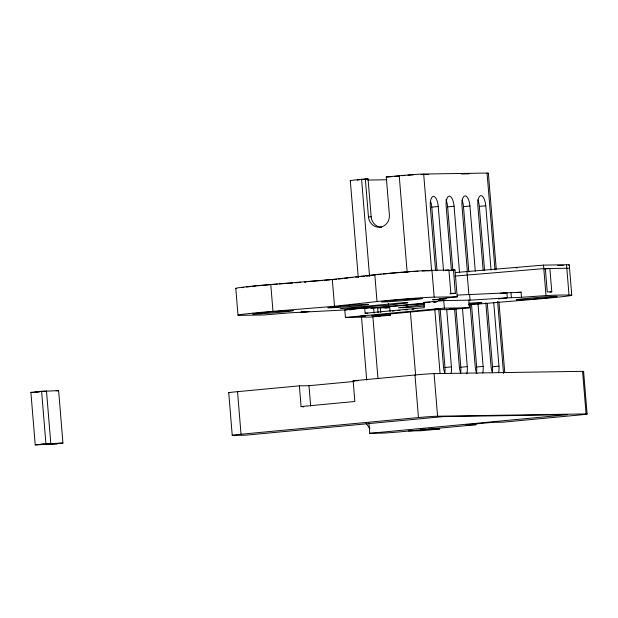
<?xml version="1.0" encoding="UTF-8"?>
<svg xmlns="http://www.w3.org/2000/svg" width="618" height="618" viewBox="0 0 618 618"><rect width="100%" height="100%" fill="white"/><g stroke="black" fill="none" stroke-linecap="round" stroke-linejoin="round"><path stroke-width="0.93" d="M305.022 282.055L305.493 281.908L304.489 281.908L322.472 280.441M434.408 301.762L433.72 301.87L435.08 301.847M42.318 444.164L38.973 444.566L57.451 443.786L35.226 444.929L30.9 392.376L39.398 391.557M35.218 444.86L43.716 444.041M388.444 305.307L407.973 302.72L402.519 302.805L340.17 308.66L388.444 305.307L388.305 303.554M359.529 179.753L357.266 180.186M295.025 282.758L300.387 282.279M236.47 288.49A35.118 0.981 -4.7 0 1 270.769 284.496L332.306 279.475L374.809 274.716A35.118 0.981 -4.7 0 1 431.967 270.336L448.923 270.074L450.839 293.395L455.366 293.326L453.45 270.004L448.073 270.506M336.663 279.22L331.936 279.668M338.556 279.012L342.341 278.587M344.234 278.378L348.011 277.953M349.904 277.745L352.747 277.428M365.81 275.96L369.572 275.543M371.449 275.334L375.203 274.91M377.08 274.701L378.958 274.492A29.27 0.819 -4.7 0 1 381.074 274.268M347.324 309.827L289.865 312.824L263.693 314.987L240.672 315.342A35.118 0.981 -4.7 0 1 272.978 311.325L334.508 306.296L377.019 301.545A35.118 0.981 -4.7 0 1 434.176 297.158L457.196 296.802L454.987 269.981L453.45 270.004M468.552 304.875L536.965 299.081A35.118 0.981 -4.7 0 0 569.024 295.087L566.528 264.759L543.508 265.114L455.458 272.53M365.454 308.058L369.873 307.478L346.721 309.294L364.581 308.143M451.148 270.398L454.987 269.981M457.196 296.802L439.622 298.733L446.505 298.672L438.633 300.642L470.059 300.163L507.308 297.83C527.911 297.505 548.382 294.554 569.024 295.087M361.669 179.521L368.05 178.903L371.163 216.81A11.394 10.506 89.1 0 0 381.654 227.223M300.418 282.434L296.949 282.735M360.657 276.57L364.126 276.269M503.376 293.21L505.841 292.917L500.209 293.256M434.354 301.7L436.717 301.538M435.837 301.615L433.033 301.901M38.007 391.681L34.662 392.121M350.329 180.78A18.733 0.525 -4.7 0 1 361.584 179.297L368.05 178.903M365.338 178.95L368.459 216.856A11.394 10.506 89.1 0 0 379.861 227.223A11.394 10.506 89.1 0 0 389.394 214.886L386.273 176.98L399.22 175.759A18.733 0.525 -4.7 0 1 423.67 174.037L487.054 173.063A18.733 0.525 -4.7 0 1 488.367 173.218L496.254 269.077M391.758 176.678L386.273 176.98M394.531 176.416L399.158 175.983M430.839 202.024A10.243 3.955 84.6 0 1 431.789 207.115L438.239 206.512L443.531 270.846M445.879 199.676A10.243 3.955 84.6 0 1 447.633 206.868L454.083 206.265L459.529 272.523M462.009 200.077A10.243 3.955 84.6 0 1 463.477 206.628L469.927 206.018L475.296 271.317M477.861 199.838A10.243 3.955 84.6 0 1 479.321 206.381L485.779 205.779L491.063 270.12M445.339 270.406L448.923 270.074M454.786 276.122L543.801 268.614L566.822 268.258A35.118 0.981 -4.7 0 1 569.564 268.413M544.489 269.023L549.865 268.521L551.781 291.843L549.989 292.013M449.989 293.836L455.366 293.326M374.014 313.102L373.581 307.857L364.682 307.996L344.79 309.865L345.416 317.443L370.483 317.057L390.375 315.188L390.221 313.295M364.682 307.996L365.114 313.241L424.265 307.679L423.832 302.434L443.724 300.564L444.35 308.143L469.417 307.756L468.792 300.178M370.893 308.112L373.581 307.857M371.379 308.104L424.512 303.106M390.066 311.395L389.757 307.609L377.683 308.003L378.069 312.739M424.666 303.623L373.079 308.073M385.014 308.05L389.757 307.609M424.11 304.589L398.455 307.764L407.115 307.633L424.381 306.01M345.416 317.443L444.35 308.143M469.417 307.756L449.525 309.626L436.038 309.626L371.518 315.69L390.375 315.188M38.88 391.495L58.625 390.622L62.936 443.106L45.16 443.917M58.625 390.622L56.138 390.839M444.86 372.592A10.243 3.955 84.6 0 0 444.975 367.486L451.426 366.876L446.69 309.263M460.704 372.353A10.243 3.955 84.6 0 0 460.819 367.239L467.27 366.636L462.457 308.058M476.277 373.573A10.243 3.955 84.6 0 0 476.663 366.999L483.114 366.389L477.984 303.971M492.399 371.866A10.243 3.955 84.6 0 0 492.507 366.752L498.958 366.15L493.751 302.766M228.745 392.816A14.631 0.409 -4.7 0 1 237.536 391.657L299.375 385.848L308.992 385.702L354.122 381.46M299.375 385.848L301.074 406.551L354.84 401.499L353.141 380.796L414.972 374.979A14.631 0.409 -4.7 0 1 434.075 373.635L582.573 371.348A14.631 0.409 -4.7 0 1 582.635 371.657M43.198 443.979L62.936 443.106M368.9 422.882L369.757 433.303L567.625 414.709L443.121 416.625L245.253 435.219L233.256 435.404A14.631 0.409 -4.7 0 1 241.035 434.23L418.471 417.552A14.631 0.409 -4.7 0 1 437.575 416.2L586.073 413.921L582.573 371.348M401.939 175.721L404.875 175.458M363.284 276.524L364.164 276.447M271.719 284.589L277.366 284.125M279.243 283.971L284.898 283.507M286.775 283.353L292.507 283.129M324.365 280.286L330.043 279.823M516.347 292.608L521.074 292.214L521.507 297.467M436.022 301.545L436.934 301.468M436.972 301.661L435.18 301.808M407.919 175.203L413.512 174.809M436.756 301.731L434.384 301.854M40.842 391.433L45.261 391.171M516.007 267.895L517.451 267.803M457.243 295.103L521.074 292.214M358.401 276.995L355.582 277.111M557.66 265.377L563.4 265.354M366.729 275.929L370.027 275.844M433.967 301.901L434.431 301.885M421.059 174.585L428.745 174.461M461.391 173.959L469.077 173.843M367.679 180.054L386.883 179.753M368.459 216.856L371.163 216.81M430.36 270.777L426.59 270.839A29.27 0.819 -4.7 0 0 422.148 271.001M551.781 291.843L547.254 291.912L545.339 268.591M423.832 302.434L430.058 302.341M349.224 309.796L351.132 309.765M365.114 313.241L367.787 313.202M353.141 380.796L357.946 380.719M35.898 392.113L39.313 392.059M33.295 392.43L30.9 392.376M420.704 429.286L426.42 429.201M428.32 429.17L439.746 428.992L420.928 430.761L408.552 430.955M369.757 433.303L381.754 433.118A14.631 0.409 -4.7 0 0 400.85 431.773L476.13 424.697L465.941 424.852L492.824 422.326L503.013 422.171L578.286 415.095A14.631 0.409 -4.7 0 0 586.073 413.921M301.074 406.551L303.732 406.907M369.904 428.591L366.072 423.284M583.601 371.472L587.1 414.045M569.271 264.913L571.766 295.234M543.508 265.114L546.003 295.435M510.939 292.376L511.372 297.621M506.876 292.577L507.308 297.83M498.927 301.669L504.759 372.6M487.054 173.063L495.01 269.873M497.614 301.507L503.523 373.396M479.321 206.381L484.612 270.723M487.301 303.376L492.507 366.752M483.145 270.236L477.853 205.902A10.243 3.955 84.6 0 1 480.974 195.636A10.243 3.955 84.6 0 1 485.779 205.779M485.825 302.89L491.04 366.265A10.243 3.955 84.6 0 0 492.507 372.816M463.477 206.628L468.846 271.928M471.534 304.581L476.663 366.999M469.626 294.91L470.059 300.163M467.378 271.441L462.009 206.142A10.243 3.955 84.6 0 1 465.13 195.875A10.243 3.955 84.6 0 1 469.927 206.018M470.059 304.095L475.196 366.513A10.243 3.955 84.6 0 0 476.949 373.712M466.969 271.449L468.877 294.647M447.633 206.868L452.847 270.251M455.999 308.66L460.819 367.239M451.449 270.73L446.165 206.389A10.243 3.955 84.6 0 1 449.286 196.122A10.243 3.955 84.6 0 1 454.083 206.265M454.609 309.139L459.344 366.76A10.243 3.955 84.6 0 0 460.812 373.303M431.789 207.115L436.996 270.491M440.155 308.907L444.975 367.486M435.528 270.012L430.313 206.628A10.243 3.955 84.6 0 1 433.442 196.362A10.243 3.955 84.6 0 1 438.239 206.512M438.765 309.379L443.5 366.999A10.243 3.955 84.6 0 0 444.968 373.55M431.967 270.336L434.176 297.158M423.67 174.037L431.627 270.846M434.778 309.193L440.062 373.411M434.075 373.635L437.575 416.2M399.22 175.759L407.177 272.577M410.414 311.881L415.613 375.141M414.972 374.979L418.471 417.552M406.968 305.879L407.115 307.633M380.371 307.749L380.758 312.492M374.809 274.716L377.019 301.545M361.584 179.297L369.541 276.115M372.855 316.377L377.977 378.679M350.306 180.641L358.262 277.459M361.491 316.764L366.698 380.024M332.306 279.475L334.508 306.296M308.992 385.702L310.661 406.011M270.769 284.496L272.978 311.325M235.79 288.359L238 315.18M237.536 391.657L241.035 434.23M228.73 392.708L232.229 435.281M46.474 390.808L50.784 443.299M41.607 391.271L45.925 443.755M451.426 366.876A10.243 3.955 84.6 0 1 451.04 373.457M467.27 366.636A10.243 3.955 84.6 0 1 466.706 373.867M483.114 366.389A10.243 3.955 84.6 0 1 482.728 372.963M498.958 366.15A10.243 3.955 84.6 0 1 498.571 372.724M392.422 311.124A20.487 0.572 -4.7 0 1 394.307 310.916M398.007 310.537A20.487 0.572 -4.7 0 1 399.931 310.352M405.068 309.888A20.487 0.572 -4.7 0 1 407.733 309.664M412.152 309.317A20.487 0.572 -4.7 0 1 413.882 309.185M468.946 303.199A20.487 0.572 -4.7 0 1 481.909 302.673A20.487 0.572 -4.7 0 1 468.83 304.28M383.361 274.029A29.27 0.819 -4.7 0 1 387.517 273.619M389.27 273.457A29.27 0.819 -4.7 0 1 402.395 272.329M403.345 272.252A29.27 0.819 -4.7 0 1 409.827 271.765M413.311 271.518A29.27 0.819 -4.7 0 1 418.077 271.217M242.179 287.671A29.27 0.819 -4.7 0 1 243.84 287.385M246.528 287.022A29.27 0.819 -4.7 0 1 250.159 286.597M252.275 286.366A29.27 0.819 -4.7 0 1 256.192 285.972M257.876 285.81A29.27 0.819 -4.7 0 1 269.819 284.743M566.528 264.759A35.118 0.981 -4.7 0 1 568.637 265.153M301.059 312.136L308.892 311.549L301.059 312.136M432.793 299.761L440.626 299.174L432.793 299.761M358.602 316.493L365.315 315.991L358.602 316.493M373.774 316.254L380.487 315.752L373.774 316.254M433.882 309.417L440.595 308.915L433.882 309.417M498.44 298.749L506.273 298.162L498.44 298.749M449.047 309.185L455.76 308.683L449.047 309.185M526.327 299.467A20.487 0.572 -4.7 0 0 557.181 296.447A20.487 0.572 -4.7 0 0 526.783 298.432A20.487 0.572 -4.7 0 0 526.327 299.467M387.834 301.762A20.487 0.572 -4.7 0 0 421.762 298.695A20.487 0.572 -4.7 0 0 396.138 300.116A20.487 0.572 -4.7 0 0 387.834 301.762M260.665 313.774A20.487 0.572 -4.7 0 0 293.256 310.715A20.487 0.572 -4.7 0 0 265.076 312.43A20.487 0.572 -4.7 0 0 260.665 313.774M337.807 307.432A20.487 0.572 -4.7 0 0 368.56 304.419A20.487 0.572 -4.7 0 0 338.061 306.42A20.487 0.572 -4.7 0 0 337.807 307.432"/></g></svg>
